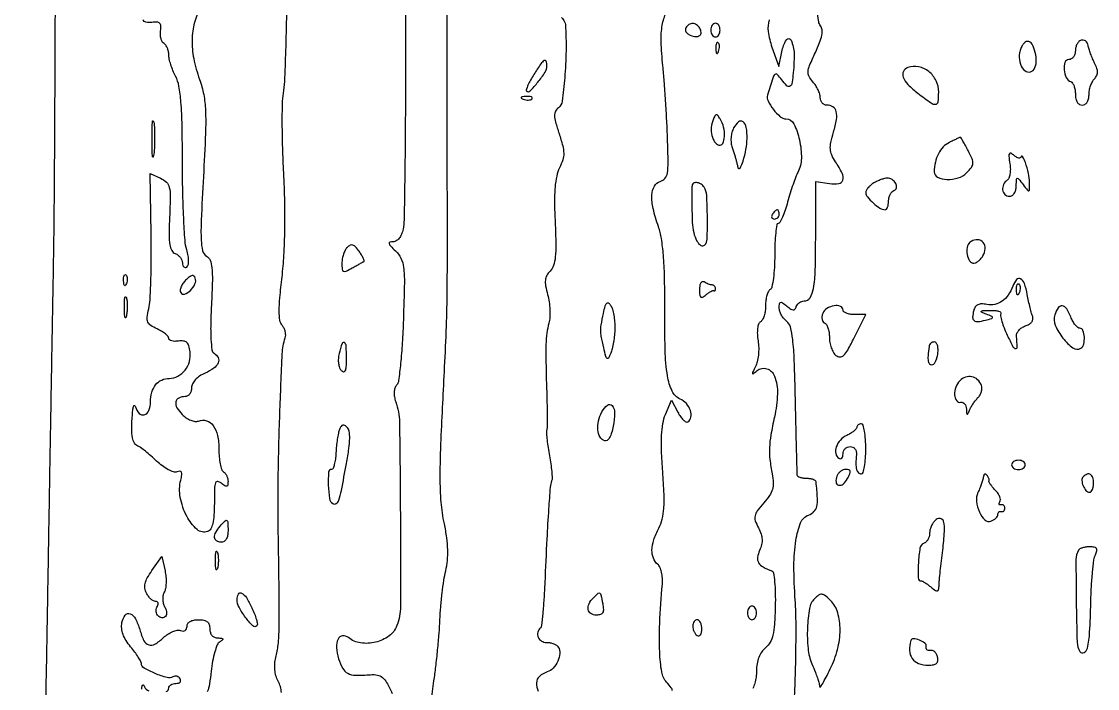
# Model space of a CAD drawing. Extents: x 0 to 5034, y 0 to 2560.
# Drawn here: x 4597.7 to 4833.9, y 1487.9 to 1634.4 of the extents above; entities that cross this region are included whole.
import ezdxf

# ---------------------------------------------------------------- set-up
doc = ezdxf.new("R2010")
doc.units = 0

msp = doc.modelspace()

# ---------------------------------------------------------------- linework, layer by layer
for points in [[(4605.074246, 1650.185329, -0.000308), (4604.971162, 1621.918107, -0.000947), (4604.80483, 1594.907046, -0.00266), (4604.552007, 1576, 0.000231), (4604.351553, 1565.003869, 0.000096), (4604.089997, 1550.121875, 0.000095), (4603.815612, 1534.164555, 0.000122), (4603.569805, 1519.5, -0.000281), (4603.313196, 1504.476953, -0.000192), (4603.005499, 1487.409375, -0.000194), (4602.696185, 1470.956661, -0.000392), (4602.437425, 1458, 0.001107), (4601.995296, 1434.153122, 0.00411), (4601.873466, 1419.122054, 0.004948), (4601.974815, 1408.998392, 0.041408), (4602.443563, 1404.449144, -0.045449), (4602.618189, 1402.608917, -0.010601), (4602.56409, 1399.504533, -0.010847), (4602.347679, 1395.921019, -0.010448), (4601.974265, 1392.305115, 0.019756), (4601.523306, 1386.967908, 0.002626), (4601.075884, 1375.656444, 0.003038), (4600.697175, 1362.233449, 0.002547), (4600.454564, 1347.99342, -0.001979)], [(4687.690897, 1484.815607, -0.022015), (4688.194141, 1489.549563, 0.007956), (4688.616573, 1492.682667, 0.004955), (4689.01685, 1496.367684, 0.004971), (4689.339501, 1500.010307, 0.00898), (4689.520432, 1503, -0.010517), (4689.698325, 1505.79684, -0.008198), (4690.005272, 1508.827091, -0.008302), (4690.384572, 1511.641789, -0.019898), (4690.782924, 1513.709247, 0.033335), (4691.161048, 1516.001416, 0.031405), (4691.241745, 1518.36999, 0.027605), (4691.020939, 1520.994647, 0.016652), (4690.485107, 1524.071368, -0.031135), (4689.800129, 1528.812678, -0.020812), (4689.582933, 1534.293341, -0.010778), (4689.777583, 1542.552237, -0.001772), (4690.554263, 1558.5, 0.004426), (4690.942589, 1567.451271, 0.006487), (4691.112282, 1575.331547, 0.002446), (4691.156021, 1587.267431, 0.000153), (4691.101948, 1622.5, -0.001529), (4691.124629, 1641.147817, -0.002291)], [(4681.960628, 1639.010389, 0.001866), (4681.935309, 1625.5, -0.0016), (4681.917568, 1612.272101, -0.002371), (4681.809944, 1600.679688, -0.001049), (4681.650373, 1590.785121, -0.047332), (4681.419795, 1588.75, -0.047745), (4681.075102, 1587.646766, -0.068554), (4680.553639, 1586.767167, -0.084538), (4679.917295, 1586.197589, -0.141283), (4679.231983, 1586, 0.070685), (4678.530465, 1585.900328, 0.408717), (4678.36429, 1585.605003, 0.128553), (4678.666512, 1585.076144, 0.011475), (4679.772071, 1583.997722, -0.092462), (4680.969051, 1582.377816, -0.084861), (4681.547556, 1580.385932, -0.033274), (4681.705259, 1577.019809, -0.003258), (4681.491963, 1568.887936, -0.007172), (4681.250994, 1563.773893, -0.010327), (4680.879501, 1559.258114, -0.006431), (4680.444265, 1555.509771, -0.142009), (4680.009835, 1554.511851, 0.09491), (4679.631469, 1553.824933, 0.065116), (4679.468093, 1552.947875, 0.056964), (4679.528246, 1551.941274, 0.043214), (4679.812641, 1550.871637, -0.083197), (4680.632564, 1546.371737, -0.002236), (4680.829382, 1526.183803, -0.002093), (4680.851507, 1505.895877, -0.0903), (4680.072193, 1501.689882, -0.14425), (4678.348595, 1499.421866, -0.098685), (4675.399747, 1498.041899, -0.097303), (4672.109116, 1497.887235, -0.135506), (4669.426206, 1499.073781, 0.201006), (4668.140104, 1499.456232, 0.263948), (4667.164613, 1498.754198, 0.126234), (4666.825412, 1496.88721, 0.056652), (4667.286368, 1494.418587, 0.050174), (4668.178037, 1492.298049, 0.15306), (4669.287589, 1491.224893, 0.114215), (4671.022482, 1490.804896, 0.022103), (4674.269106, 1490.915729, -0.063976), (4675.817437, 1490.839093, -0.135074), (4676.893778, 1490.324782, -0.089554), (4677.823044, 1489.170657, -0.018308), (4678.997144, 1486.816529, -0.027193)], [(4637.082637, 1637.647129, 0.061565), (4635.641764, 1634.129638, 0.061393), (4635.098881, 1630.363811, 0.055209), (4635.470005, 1626.240488, 0.036431), (4636.754033, 1621.652766, -0.039499), (4637.659689, 1618.338853, -0.037151), (4638.05702, 1614.854738, -0.020098), (4638.052461, 1609.836071, -0.003416), (4637.594052, 1600.279791, 0.002528), (4637.119349, 1590.738179, 0.02079), (4637.105947, 1586.387298, 0.047503), (4637.4285, 1583.984236, 0.211112), (4638.264473, 1582.871869, -0.172942), (4639.061253, 1581.959912, -0.06892), (4639.458318, 1580.323024, -0.032146), (4639.559965, 1577.507331, -0.005365), (4639.349342, 1572.097791, 0.00757), (4639.199391, 1567.753968, 0.018559), (4639.256108, 1564.5584, 0.018243), (4639.466513, 1562.261359, 0.226087), (4639.928921, 1561.54393, -0.144352), (4640.817478, 1560.552031, -0.217931), (4640.834165, 1559.410947, -0.134955), (4639.871565, 1558.227422, -0.050786), (4638, 1557.160294, 0.042461), (4636.768449, 1556.484949, 0.059573), (4635.814655, 1555.672623, 0.070911), (4635.206775, 1554.793062, 0.116309), (4635, 1553.916182, -0.073581), (4634.891663, 1553.183996, -0.087973), (4634.576711, 1552.562879, -0.100584), (4634.108533, 1552.147662, -0.132015), (4633.559017, 1552, 0.114228), (4632.174505, 1551.679519, 0.244786), (4631.541484, 1550.821676, 0.174496), (4631.786979, 1549.54462, 0.062573), (4632.940844, 1548.059156, 0.047808), (4633.831608, 1547.324194, 0.053203), (4634.815609, 1546.801859, 0.060031), (4635.751017, 1546.551234, 0.127757), (4636.490054, 1546.634557, -0.168283), (4638.264625, 1546.693079, -0.161708), (4639.729763, 1545.644636, -0.106628), (4640.68849, 1543.477957, -0.051078), (4641, 1540.436572, 0.021517), (4641.073144, 1538.737664, 0.02846), (4641.29375, 1537.205057, 0.028441), (4641.611371, 1535.995189, 0.177743), (4642, 1535.5, -0.094312), (4642.382983, 1535.149148, -0.052865), (4642.70625, 1534.604257, -0.050147), (4642.92582, 1533.962414, -0.057414), (4643, 1533.318538, -0.038313), (4642.940583, 1532.544265, -0.31163), (4642.709207, 1532.299537, -0.208472), (4642.30901, 1532.381414, -0.019968), (4641.5, 1533, 0.139314), (4640.737782, 1533.336625, 0.359908), (4640.26128, 1533.043223, 0.075699), (4640.041427, 1531.812866, 0.006429), (4640, 1528.59106, -0.014384), (4639.922891, 1525.911311, -0.043831), (4639.659794, 1524.111345, -0.070877), (4639.206633, 1522.957612, -0.173872), (4638.525699, 1522.371488, -0.282887), (4636.198989, 1522.806814, -0.088735), (4633.93799, 1525.735407, -0.074116), (4632.516282, 1529.852578, -0.108026), (4632.633663, 1533.676534, 0.022992), (4632.864738, 1534.816883, 0.148396), (4632.783309, 1535.391841, 0.298986), (4632.440991, 1535.603801, 0.085146), (4631.796946, 1535.475575, -0.17193), (4631.046427, 1535.45615, -0.042786), (4629.897797, 1535.942019, -0.038712), (4628.60119, 1536.760495, -0.030576), (4627.333585, 1537.831643, 0.009858), (4626.093074, 1538.971208, 0.01175), (4624.877845, 1539.994355, 0.01058), (4623.819887, 1540.807228, 0.071733), (4623.239488, 1541.117372, -0.175087), (4622.472309, 1541.755985, -0.088079), (4622.029464, 1542.953399, -0.048438), (4621.870271, 1544.896876, -0.012957), (4621.997519, 1548, -0.014073), (4622.116568, 1549.248855, -0.063405), (4622.297462, 1549.957813, -0.475724), (4622.495356, 1550.020387, -0.185423), (4622.689326, 1549.75, 0.125322), (4623.482837, 1548.314438, 0.288534), (4624.62805, 1548.016291, 0.223368), (4625.640351, 1548.953017, 0.096456), (4626, 1550.8, -0.065651), (4626.282284, 1552.940607, -0.102561), (4627.115608, 1554.594874, -0.117985), (4628.436753, 1555.630564, -0.107912), (4630.128571, 1556, 0.12554), (4631.995566, 1556.476273, 0.102761), (4633.570033, 1557.814185, 0.097869), (4634.536149, 1559.7326, 0.102303), (4634.678855, 1561.843163, 0.038596), (4634.395, 1563.15219, 0.133592), (4633.941207, 1563.881984, 0.160933), (4633.236067, 1564.205165, 0.06375), (4632.15712, 1564.187142, -0.03933), (4631.330816, 1564.133015, -0.063473), (4630.633654, 1564.231249, -0.089944), (4630.163965, 1564.455918, -0.240805), (4630, 1564.776627, 0.186682), (4629.836097, 1565.200317, 0.038586), (4629.243151, 1565.75875, 0.035674), (4628.409998, 1566.337319, 0.027041), (4627.423492, 1566.852905, -0.038797), (4626.030829, 1567.622937, -0.150123), (4625.409601, 1568.375424, -0.129801), (4625.269818, 1569.412645, -0.026075), (4625.599602, 1571.26342, 0.043474), (4625.881181, 1573.238921, 0.005819), (4626.06228, 1577.442947, 0.006691), (4626.152436, 1582.442808, 0.005582), (4626.117811, 1587.755123), (4625.883404, 1601.010247), (4628.191702, 1599.961395, -0.086978), (4629.468781, 1599.087676, -0.143128), (4630.106272, 1597.955822, -0.061688), (4630.31204, 1596.01073, -0.006568), (4630.170959, 1591.455217, 0.007931), (4630.059249, 1587.49945, 0.041566), (4630.212915, 1585.330039, 0.087575), (4630.642076, 1584.070965, 0.177113), (4631.420959, 1583.391957, -0.0735), (4632.02461, 1583.051804, -0.064199), (4632.536157, 1582.537482, -0.066866), (4632.882229, 1581.934369, -0.097156), (4633, 1581.333994, 0.065684), (4633.067824, 1580.819929, 0.138105), (4633.272109, 1580.476672, 0.191239), (4633.574682, 1580.355268, 0.140217), (4633.926327, 1580.454468, 0.19665), (4634.250684, 1580.900382, 0.060206), (4634.352654, 1581.74416, 0.045471), (4634.24893, 1582.882359, 0.02439), (4633.926327, 1584.256883, -0.052335), (4633.562477, 1586.318063, -0.005428), (4633.270299, 1591.239948, -0.0067), (4633.063931, 1597.127644, -0.005313), (4632.993839, 1603.493398, 0.004336), (4632.920922, 1611.544097, 0.015399), (4632.670592, 1616.698831, 0.02311), (4632.230348, 1620.187383, 0.077399), (4631.493839, 1622.364307, -0.022882), (4630.922006, 1623.594975, -0.020233), (4630.438815, 1624.92381, -0.020723), (4630.101661, 1626.157113, -0.056413), (4630, 1627.05529, 0.051882), (4629.922303, 1627.802058, 0.048351), (4629.692194, 1628.535614, 0.051811), (4629.353723, 1629.149151, 0.102751), (4628.95215, 1629.529573, -0.131885), (4628.571928, 1629.933672, -0.058014), (4628.299599, 1630.62186, -0.051751), (4628.16589, 1631.463773, -0.047794), (4628.20215, 1632.33859, 0.044528), (4628.254559, 1633.430878, 0.195328), (4627.992472, 1634.007129, 0.186187), (4627.392648, 1634.253681, 0.040019), (4626.25, 1634.187142, -0.084113), (4624.990125, 1634.224532, -0.246945), (4624.337057, 1634.754484, -0.093645)], [(4767.286282, 1484.600688, 0.005702), (4767.546673, 1490.877083, 0.005055), (4767.677125, 1497.414906, 0.00508), (4767.675244, 1503.303381, 0.015456), (4767.509684, 1507.301118, -0.017169), (4767.224657, 1514.804932, -0.039675), (4767.65084, 1520.425903, -0.055537), (4768.696706, 1524.26543, -0.21068), (4770.426771, 1525.972158, 0.103024), (4771.621522, 1526.735673, 0.144314), (4772.236414, 1527.834486, 0.071414), (4772.385382, 1529.670842, 0.011565), (4772.081242, 1533.25, 0.219168), (4771.908852, 1533.53797, 0.063583), (4771.436365, 1533.779687, 0.05101), (4770.77177, 1533.945106, 0.035519), (4770, 1534, -0.035589), (4769.230641, 1534.054831, -0.052256), (4768.573568, 1534.220313, -0.066384), (4768.113113, 1534.462203, -0.226604), (4767.952571, 1534.75, -0.009633), (4767.927165, 1535.328474, -0.000076), (4767.813716, 1539.963458, -0.000278), (4767.687377, 1545.279091, -0.000179), (4767.546477, 1551.444749, 0.003438), (4767.294933, 1560.007962, 0.019348), (4766.952308, 1564.571754, 0.034587), (4766.449346, 1567.29291, 0.17359), (4765.593907, 1568.554992, -0.062858), (4764.984009, 1569.131108, -0.047479), (4764.46821, 1569.895768, -0.0484), (4764.116867, 1570.722556, -0.076424), (4764, 1571.482687, -0.028365), (4764.053727, 1572.428996, -0.316776), (4764.291167, 1572.695934, -0.217835), (4764.707321, 1572.612138, -0.015604), (4765.662621, 1571.872445, 0.024158), (4766.525095, 1571.227915, 0.134492), (4767.067364, 1571.044543, 0.241964), (4767.451776, 1571.214414, 0.089044), (4767.745955, 1571.75, -0.086221), (4768.004898, 1572.227758, -0.069238), (4768.4278, 1572.632812, -0.069379), (4768.944251, 1572.906328, -0.08735), (4769.476345, 1573, 0.261789), (4770.763283, 1573.72339, 0.094416), (4771.526023, 1575.759978, 0.036892), (4771.910171, 1579.735806, 0.005643), (4772, 1587.695287), (4772, 1599.226999), (4775, 1598.786692, 0.070214), (4777.052469, 1598.775343, 0.298576), (4777.934581, 1599.541198, 0.184557), (4777.800001, 1601.041183, 0.031398), (4776.355292, 1603.580508, -0.041368), (4775.543632, 1605.075643, -0.086419), (4775.226901, 1606.35741, -0.070143), (4775.331006, 1607.837641, -0.020209), (4775.901596, 1610.065894, 0.027626), (4776.571213, 1612.852115, 0.105883), (4776.517363, 1614.625267, 0.197369), (4775.791145, 1615.619056, 0.138372), (4774.440983, 1616, -0.115231), (4773.891325, 1616.12838, -0.100424), (4773.423289, 1616.490932, -0.093455), (4773.109161, 1617.033046, -0.084904), (4773, 1617.671259, 0.074585), (4772.884662, 1618.440161, 0.035159), (4772.52252, 1619.379195, 0.033851), (4771.996646, 1620.328126, 0.040483), (4771.374538, 1621.138634, -0.061393), (4770.543236, 1622.320648, -0.144849), (4770.328508, 1623.365954, -0.078703), (4770.670249, 1624.749386, -0.010037), (4771.922082, 1627.557624, 0.016642), (4772.864878, 1629.750008, 0.04473), (4773.339198, 1631.378364, 0.06784), (4773.409679, 1632.58031, 0.155184), (4773.072658, 1633.412452, -0.136904), (4772.663905, 1634.326274, -0.010266), (4772.313216, 1637.051936, -0.013591)], [(4654.727622, 1487.024169, 0.04935), (4654.486346, 1488.309375, 0.051847), (4654, 1489.5, -0.052991), (4653.523696, 1490.673685, -0.04593), (4653.275517, 1491.979372, -0.04485), (4653.266808, 1493.340281, -0.045144), (4653.501189, 1494.677855, 0.042432), (4654.007428, 1497.477638, 0.018633), (4654.221511, 1501.242246, 0.008044), (4654.243373, 1507.566712, 0.000894), (4654.035245, 1522, -0.007648), (4654.02401, 1534.324201, -0.005332), (4654.372314, 1548.226592, -0.00265), (4654.913687, 1561.419146, -0.070353), (4655.567143, 1564.876748, 0.088614), (4655.662362, 1565.504669, 0.053483), (4655.56217, 1566.252785, 0.051419), (4655.29554, 1567.000003, 0.061886), (4654.893915, 1567.627824, -0.137986), (4654.396655, 1568.74588, -0.035347), (4654.24972, 1570.73927, -0.02366), (4654.3816, 1573.707768, -0.006924), (4654.862963, 1578.251076, 0.015989), (4655.280822, 1583.018253, 0.009784), (4655.483372, 1588.659827, 0.009158), (4655.471108, 1594.807289, 0.00842), (4655.236301, 1601.125124, -0.005875), (4655.003827, 1606.625719, -0.006731), (4654.914248, 1611.886112, -0.006127), (4654.952985, 1616.344543, -0.037831), (4655.173904, 1618.625124, 0.032369), (4655.448015, 1621.165689, 0.002539), (4655.704592, 1627.97113, 0.003449), (4655.913603, 1636.099843, 0.002632)], [(4716.237975, 1635.289592, -0.024907), (4716.879298, 1634.330409, -0.120887), (4717.070637, 1633.709531, -0.018237), (4717.197395, 1627.913228, -0.01744), (4716.906338, 1622.035649, -0.011376), (4716.351255, 1616.872932, -0.1994), (4715.526131, 1615.443429, 0.112657), (4714.888453, 1614.675138, 0.124219), (4714.676725, 1613.733735, 0.062058), (4714.89073, 1612.31682, 0.011045), (4715.67393, 1609.74813, -0.015072), (4716.460405, 1607.092217, -0.060887), (4716.689284, 1605.421271, -0.080335), (4716.478532, 1603.986255, -0.039168), (4715.782463, 1602.265757, 0.063903), (4715.143348, 1600.430497, 0.031507), (4714.787072, 1597.981801, 0.023048), (4714.671532, 1594.719458, 0.009272), (4714.80193, 1590.259624, -0.007055), (4714.963502, 1585.462118, -0.030577), (4714.845152, 1582.617333, -0.05406), (4714.451846, 1580.77862, -0.117196), (4713.698619, 1579.555761, 0.070284), (4712.982104, 1578.603506, 0.100434), (4712.665961, 1577.59765, 0.07192), (4712.716612, 1576.308329, 0.021639), (4713.157791, 1574.390698, -0.031904), (4713.4874, 1572.810306, -0.024657), (4713.650005, 1571.057877, -0.025218), (4713.638059, 1569.40042, -0.05324), (4713.428386, 1568.133505, 0.036301), (4712.991673, 1565.954768, 0.024332), (4712.797146, 1563.420169, 0.012372), (4712.7848, 1559.564358, 0.00196), (4712.977436, 1552, -0.003704), (4713.033752, 1549.437423, -0.004979), (4713.044448, 1547.115625, -0.003475), (4713.020542, 1545.172146, -0.052028), (4712.937305, 1544.5, 0.076386), (4712.890674, 1543.876908, 0.008755), (4713.02496, 1542.471875, 0.010399), (4713.25014, 1540.796327, 0.008299), (4713.560317, 1539, -0.011142), (4713.859988, 1537.203681, -0.014016), (4714.053514, 1535.528125, -0.012158), (4714.141303, 1534.128605, -0.099534), (4714.039805, 1533.5, 0.069504), (4713.726148, 1532.095462, 0.003412), (4713.373258, 1527.34194, 0.004316), (4712.98619, 1520.749398, 0.001459), (4712.533437, 1511.143232, -0.005328), (4712.334383, 1507.51686, -0.008092), (4712.076834, 1504.370544, -0.003754), (4711.796175, 1501.716775, -0.169733), (4711.559899, 1501.226565, 0.139505), (4711.001966, 1500.224832, 0.160198), (4711.096475, 1499.138016, 0.158134), (4711.820319, 1498.30956, 0.135576), (4712.940983, 1498, -0.047279), (4713.729704, 1497.925253, -0.046495), (4714.494974, 1497.703621, -0.050409), (4715.127263, 1497.37801, -0.110683), (4715.505531, 1496.991051, -0.158893), (4715.843159, 1495.601898, -0.086718), (4715.405228, 1493.884899, -0.08347), (4714.383716, 1492.356895, -0.127591), (4713.041229, 1491.513085, 0.109201), (4711.365764, 1490.542912, 0.19443), (4710.691066, 1489.125677, 0.140552), (4711.104577, 1487.268005, 0.050344)], [(4740.540372, 1487.370034, 0.16303), (4740.309991, 1488.020266, 0.017842), (4739.275228, 1489.250272, -0.144849), (4738.204714, 1491.481287, -0.029101), (4737.753356, 1495.912787, -0.022931), (4737.769228, 1502.17015, -0.008986), (4738.341796, 1510.785438, 0.03855), (4738.351531, 1512.1242, 0.040522), (4738.153755, 1513.425856, 0.044036), (4737.794402, 1514.510949, 0.118108), (4737.309763, 1515.157883, -0.131522), (4736.361601, 1516.495803, -0.096789), (4736.067182, 1518.297152, -0.072908), (4736.464417, 1520.524041, -0.038811), (4737.556028, 1523.108347, 0.058378), (4738.301763, 1525.085808, 0.043635), (4738.6658, 1527.388612, 0.027981), (4738.708962, 1530.55654, 0.007737), (4738.421382, 1535.526515, -0.008911), (4738.166899, 1540.111048, -0.02155), (4738.185428, 1543.503838, -0.029099), (4738.462316, 1546.088112, -0.057007), (4739.03115, 1548.075202), (4740.331592, 1551.214748), (4741.713279, 1548.577703, 0.032356), (4742.305374, 1547.606127, 0.05154), (4742.942734, 1546.872048, 0.068853), (4743.528459, 1546.458011, 0.263724), (4743.958417, 1546.4743, 0.21927), (4744.617163, 1547.467769, 0.121807), (4744.485934, 1548.94476, 0.098545), (4743.611323, 1550.446103, 0.10536), (4742.246344, 1551.455836, -0.179422), (4740.496859, 1553.193559, -0.068443), (4739.475644, 1556.529924, -0.034513), (4738.957581, 1562.184724, -0.00689), (4738.870543, 1572.326811, 0.007164), (4738.815732, 1578.331212, 0.014495), (4738.567926, 1583.052148, 0.018124), (4738.134756, 1586.716223, 0.04537), (4737.483168, 1589.326811, -0.026534), (4736.331899, 1593.297274, -0.067821), (4736.052195, 1596.272718, -0.114741), (4736.59891, 1598.246696, -0.206968), (4737.897805, 1599.263025, 0.161356), (4738.905052, 1599.916815, 0.127524), (4739.4395, 1601.109011, 0.045669), (4739.614654, 1603.394871, 0.00508), (4739.48397, 1608.629656, 0.004358), (4739.312166, 1612.546623, 0.002981), (4739.051778, 1616.991888, 0.003004), (4738.74953, 1621.273282, 0.006072), (4738.450299, 1624.640601, -0.016297), (4738.084321, 1629.999828, -0.050969), (4738.323233, 1633.600376, -0.072031), (4739.20842, 1636.345592, -0.064769)], [(4761.824015, 1634.743686, 0.117776), (4761.57704, 1632.167994, 0.048882), (4762.401699, 1628.747268), (4763.87669, 1624.5), (4764.563345, 1627.75, -0.082068), (4765.569778, 1630.329612, -0.60235), (4766.586667, 1630.279491, -0.10763), (4767.253729, 1627.335501, -0.028622), (4767.017374, 1622.5, -0.023558), (4766.736405, 1620.680067, -0.257911), (4766.273611, 1620.136276, -0.303509), (4765.631773, 1620.285526, -0.029634), (4764.561088, 1621.573001, 0.035222), (4763.564367, 1622.74468, 0.426639), (4763.033112, 1622.738825, 0.112676), (4762.565738, 1621.939045, 0.003404), (4761.428767, 1618.232582, 0.1914), (4761.543356, 1616.92471, 0.047928), (4762.706022, 1615.075982, 0.048048), (4764.207056, 1613.475046, 0.180415), (4765.472241, 1612.992198, -0.283744), (4767.203335, 1611.905574, -0.060101), (4768.435566, 1608.391286, -0.057256), (4768.85734, 1604.302697, -0.121027), (4768.066305, 1601.236431, 0.032908), (4767.624295, 1600.266422, 0.008062), (4767.029526, 1598.614764, 0.008223), (4766.408335, 1596.695875, 0.008126), (4765.84799, 1594.75, -0.014368), (4765.299091, 1592.929634, -0.022185), (4764.711107, 1591.395313, -0.018133), (4764.149496, 1590.22247, -0.2789), (4763.781685, 1590, 0.368484), (4763.47129, 1589.735309, 0.011617), (4763.22962, 1587.961086, 0.01747), (4763.056258, 1585.720228, 0.010569), (4763, 1583.059017, -0.013438), (4762.927313, 1580.354892, -0.019448), (4762.70625, 1577.9754, -0.015512), (4762.393547, 1576.068638, -0.208873), (4762, 1575.5, 0.144823), (4761.614552, 1575.068924, 0.04093), (4761.29375, 1574.216936, 0.037579), (4761.073638, 1573.14853, 0.032024), (4761, 1572, -0.035456), (4760.918102, 1570.846517, -0.039994), (4760.673875, 1569.763055, -0.043849), (4760.317032, 1568.893194, -0.135899), (4759.889788, 1568.431885, 0.168977), (4759.475375, 1567.921956, 0.054991), (4759.243496, 1566.965167, 0.044447), (4759.194193, 1565.703571, 0.027782), (4759.349732, 1564.232281, -0.035371), (4759.48534, 1562.732307, -0.029401), (4759.422328, 1561.131263, -0.030393), (4759.187655, 1559.66676, -0.067552), (4758.796224, 1558.609413, 0.004666), (4758.156668, 1557.381311, 0.205357), (4758.138016, 1557.097852, 0.508253), (4758.304814, 1557.047902, 0.009955), (4759.119819, 1557.692798, -0.256679), (4761.288201, 1558.10263, -0.227858), (4762.962009, 1556.49968, -0.098891), (4763.5986, 1552.599926, -0.046174), (4762.944236, 1547.5, 0.011592), (4762.158267, 1543.556093, 0.033313), (4761.860535, 1540.782227, 0.0381), (4761.952883, 1538.206579, 0.019365), (4762.4399, 1535, -0.035368), (4762.670984, 1533.063142, -0.082995), (4762.500573, 1531.620396, -0.079413), (4761.863518, 1530.273067, -0.030351), (4760.586305, 1528.630289, 0.019476), (4759.173671, 1526.892623, 0.108499), (4758.678554, 1525.805847, 0.136596), (4758.743002, 1524.736133, 0.037753), (4759.416035, 1523.175491, -0.036832), (4760.007806, 1521.810196, -0.070032), (4760.23997, 1520.638003, -0.074345), (4760.133651, 1519.494682, -0.04663), (4759.692105, 1518.223589, 0.072882), (4759.243194, 1516.674249, 0.170865), (4759.48173, 1515.509173, 0.134815), (4760.463324, 1514.571775, 0.03911), (4762.395556, 1513.717737, -0.27945), (4762.743938, 1513.293732, -0.012148), (4762.980545, 1511.306555, -0.017647), (4763.126631, 1508.830156, -0.011333), (4763.129419, 1505.951481, -0.010096), (4762.963102, 1501.983279, -0.04232), (4762.614406, 1499.622918, -0.07205), (4761.994259, 1498.047951, -0.088983), (4760.983863, 1496.839707, 0.069185), (4760.145702, 1495.914005, 0.055892), (4759.518766, 1494.727185, 0.051452), (4759.130409, 1493.332136, 0.042199), (4759, 1491.789707, -0.032934), (4758.908426, 1490.400943, -0.032573), (4758.635268, 1489.030995, -0.034374), (4758.236162, 1487.868298, -0.096806)], [(4629.388103, 1487.212489, 0.342837), (4630, 1488, -0.153634), (4630.120018, 1488.381379, -0.097988), (4630.457961, 1488.70625, -0.080552), (4630.962904, 1488.925455, -0.062283), (4631.559017, 1489, 0.067432), (4632.109731, 1489.074611, 0.140899), (4632.475564, 1489.298542, 0.190788), (4632.602176, 1489.63036, 0.136093), (4632.489919, 1490.016312, 0.092788), (4632.177523, 1490.359392, 0.096255), (4631.765991, 1490.560834, 0.09927), (4631.319716, 1490.590062, 0.105661), (4630.90752, 1490.442844, -0.210965), (4629.611426, 1490.263179, -0.030071), (4627.018532, 1491.175171, -0.028787), (4624.568491, 1492.376536, -0.27067), (4624, 1493.349755, 0.128036), (4623.873047, 1493.837396, 0.015813), (4623.30233, 1494.787347, 0.017843), (4622.534448, 1495.889996, 0.013881), (4621.624952, 1497.033873, -0.035145), (4620.607107, 1498.432089, -0.05422), (4619.956468, 1499.776782, -0.062158), (4619.667372, 1501.080849, -0.07084), (4619.727972, 1502.357311, -0.107985), (4620.426358, 1503.990808, -0.347353), (4621.486962, 1504.299247, -0.180406), (4622.677131, 1503.206844, -0.04802), (4623.636886, 1500.770504, 0.041564), (4624.542831, 1498.380915, 0.205369), (4625.60091, 1497.45247, 0.221543), (4626.945181, 1497.615808, 0.048305), (4628.846971, 1499.072058, -0.04181), (4629.817402, 1499.835301, -0.046895), (4630.866036, 1500.393501, -0.052569), (4631.836312, 1500.683466, -0.138823), (4632.551722, 1500.618526, 0.082676), (4633.133946, 1500.499636, 0.150844), (4633.598067, 1500.624582, 0.15904), (4633.895114, 1500.982336, 0.09466), (4634, 1501.531385, -0.146568), (4634.179988, 1502.132203, -0.114884), (4634.675571, 1502.603138, -0.085573), (4635.468192, 1502.901851, -0.047454), (4636.5, 1503, -0.044917), (4637.682766, 1502.893532, -0.124434), (4638.4375, 1502.55, -0.149477), (4638.857434, 1501.935258, -0.07578), (4639, 1501, 0.072179), (4639.119977, 1500.173224, 0.107116), (4639.470664, 1499.533783, 0.116288), (4640.029481, 1499.131278, 0.096277), (4640.75, 1498.984687, -0.017342), (4641.592532, 1498.948073, -0.257572), (4641.830637, 1498.791291, -0.361485), (4641.780806, 1498.556836, -0.02561), (4641.193879, 1498.140985, 0.15675), (4640.651996, 1497.490562, 0.024861), (4640.100665, 1495.901378, 0.025506), (4639.624637, 1493.897438, 0.019847), (4639.306428, 1491.680061, -0.014917), (4638.932405, 1488.877542, -0.052693), (4638.452471, 1487.128423, -0.08951)], [(4624.078947, 1487.703923, -0.021898), (4624.137704, 1488.372058, -0.173426), (4624.277468, 1488.643871, -0.452929), (4624.455305, 1488.62636, -0.059706), (4624.662281, 1488.25, 0.222278), (4625.594539, 1487.381818, 0.066492)]]:
    msp.add_lwpolyline(points, format="xyb")
for points in [[(4743.495635, 1632.992937, 0.153283), (4743.385628, 1632.560991, 0.123144), (4743.527978, 1632.100609, 0.097937), (4743.911954, 1631.680239, 0.067341), (4744.479746, 1631.369399, 0.067736), (4745.724488, 1631.076451, 0.188422), (4746.573555, 1631.317483, 0.261672), (4746.863615, 1631.985128, 0.113371), (4746.541119, 1632.933469, 0.098738), (4745.843686, 1633.681493, 0.152164), (4745.01095, 1633.958873, 0.155876), (4744.182705, 1633.71195, 0.104938)], [(4749, 1632.5, 0.064853), (4749.074694, 1631.926543, 0.082425), (4749.29375, 1631.440625, 0.098894), (4749.618646, 1631.115568, 0.148195), (4750, 1631, 0.148195), (4750.381354, 1631.115568, 0.098894), (4750.70625, 1631.440625, 0.082425), (4750.925306, 1631.926543, 0.064853), (4751, 1632.5, 0.064853), (4750.925306, 1633.073457, 0.082425), (4750.70625, 1633.559375, 0.098894), (4750.381354, 1633.884432, 0.148195), (4750, 1634, 0.148195), (4749.618646, 1633.884432, 0.098894), (4749.29375, 1633.559375, 0.082425), (4749.074694, 1633.073457, 0.064853)], [(4750.078947, 1628.416667, 0.018894), (4750.137993, 1627.670344, 0.168741), (4750.279315, 1627.37858, 0.470617), (4750.461564, 1627.395823, 0.054073), (4750.683114, 1627.8125, 0.051402), (4750.839148, 1628.359369, 0.05415), (4750.876576, 1628.916927, 0.060344), (4750.797407, 1629.402231, 0.126455), (4750.604167, 1629.729167, 0.296942), (4750.385309, 1629.77538, 0.208169), (4750.200665, 1629.592839, 0.077125), (4750.089945, 1629.112848, 0.028489)], [(4816.756463, 1627.50635, 0.103824), (4816.792626, 1625.500017, 0.123898), (4817.649573, 1623.819119, 0.217926), (4818.852145, 1623.276817, 0.258467), (4819.925186, 1623.878948, 0.131882), (4820.403967, 1625.47566, 0.064547), (4820.190629, 1627.605302, 0.069695), (4819.49269, 1629.415892, 0.272378), (4818.5, 1630, 0.170608), (4817.980023, 1629.817256, 0.071293), (4817.465262, 1629.26749, 0.059036), (4817.03248, 1628.460482, 0.046391)], [(4830.25, 1630.263206, 0.119997), (4829.77184, 1629.956665, 0.068205), (4829.367188, 1629.396588, 0.061832), (4829.093183, 1628.681577, 0.060686), (4829, 1627.916667, -0.073647), (4828.891538, 1627.184298, -0.088011), (4828.576241, 1626.563021, -0.10059), (4828.107544, 1626.147698, -0.131904), (4827.557418, 1626, 0.321385), (4826.718557, 1625.398698, 0.104453), (4826.527226, 1623.795888, 0.087692), (4826.999543, 1622.050499, 0.20527), (4827.990092, 1621.169969, -0.169218), (4828.377978, 1620.870782, -0.056802), (4828.70334, 1620.222324, -0.048817), (4828.925561, 1619.366345, -0.039132), (4829, 1618.416667, 0.05029), (4829.100568, 1617.419318, 0.088859), (4829.405172, 1616.652778, 0.116447), (4829.886066, 1616.173752, 0.138781), (4830.5, 1616, 0.136361), (4831.104698, 1616.168039, 0.113178), (4831.586957, 1616.633333, 0.089503), (4831.896542, 1617.366858, 0.055266), (4832, 1618.3, -0.044859), (4832.086947, 1619.267175, -0.036908), (4832.346564, 1620.270939, -0.03832), (4832.727255, 1621.162686, -0.076477), (4833.179794, 1621.779794, 0.079997), (4833.676518, 1622.467191, 0.113268), (4833.855674, 1623.197657, 0.086989), (4833.715518, 1624.07394, 0.032283), (4833.231342, 1625.229794, -0.014852), (4832.777253, 1626.215937, -0.011913), (4832.345939, 1627.30211, -0.01209), (4831.995177, 1628.326175, -0.029793), (4831.801548, 1629.096539, 0.081047), (4831.591863, 1629.673808, 0.10435), (4831.221392, 1630.09782, 0.118178), (4830.74974, 1630.302521, 0.127037)], [(4710.155275, 1622.77626, 0.014802), (4709.404607, 1621.509176, 0.02303), (4708.841975, 1620.371247, 0.019275), (4708.47637, 1619.441312, 0.287944), (4708.55073, 1619.115936, 0.418158), (4709.310647, 1619.121046, 0.023768), (4711.028704, 1621.062518, 0.027693), (4712.58947, 1623.241709, 0.142491), (4713, 1624.65301, 0.080117), (4712.837802, 1625.658771, 0.493643), (4712.414365, 1625.805663, 0.097618), (4711.653941, 1625.056701, 0.008483)], [(4792.25, 1624.269359, 0.19129), (4791.262226, 1623.414073, 0.215196), (4791.193309, 1622.167321, 0.103824), (4792.258411, 1620.525964, 0.034182), (4794.433278, 1618.618689, 0.008011), (4797.322744, 1616.487138, 0.170675), (4798.329714, 1616.19598, 0.365172), (4798.876835, 1616.71275, 0.028424), (4799, 1618.877555, 0.112934), (4798.429321, 1621.371936, 0.112209), (4796.830108, 1623.376814, 0.118219), (4794.596234, 1624.424808, 0.135554)], [(4707.8125, 1617.316886, 0.051402), (4708.359369, 1617.160852, 0.05415), (4708.916927, 1617.123424, 0.060344), (4709.402231, 1617.202593, 0.126455), (4709.729167, 1617.395833, 0.296942), (4709.77538, 1617.614691, 0.208169), (4709.592839, 1617.799335, 0.077125), (4709.112848, 1617.910055, 0.028489), (4708.416667, 1617.921053, 0.018894), (4707.670344, 1617.862007, 0.168741), (4707.37858, 1617.720685, 0.470617), (4707.395823, 1617.538436, 0.054073)], [(4749.469221, 1612.780388, 0.072631), (4749.084522, 1611.071291, 0.076134), (4749.214709, 1609.352153, 0.088882), (4749.8045, 1607.975837, 0.168372), (4750.75, 1607.249533, 0.375616), (4751.581839, 1607.598493, 0.101496), (4751.969874, 1609.101411, 0.069231), (4751.787061, 1611.176501, 0.084651), (4751.038482, 1612.971975, 0.023499), (4750.494094, 1613.749383, 0.264521), (4750.159342, 1613.889224, 0.254016), (4749.858325, 1613.674782, 0.021975)], [(4626.729798, 1605.272304, -0.062969), (4626.583963, 1604.648711, -0.78507), (4626.449454, 1604.664364, -0.026082), (4626.354021, 1605.993969, -0.004587), (4626.32814, 1608.5, -0.004873), (4626.349747, 1611.014488, -0.021409), (4626.440431, 1612.495614, -0.613017), (4626.577707, 1612.54838, -0.180442), (4626.721732, 1612.272304, -0.02012), (4626.847937, 1610.765662, -0.010546), (4626.889785, 1608.88463, -0.010474), (4626.851521, 1606.951761, -0.015806)], [(4753.994774, 1610.990236, 0.059938), (4753.619128, 1610.026495, 0.04264), (4753.426579, 1608.882186, 0.042655), (4753.430966, 1607.722374, 0.06016), (4753.645444, 1606.712227, -0.003002), (4753.947738, 1605.810275, -0.003264), (4754.230699, 1604.929529, -0.003066), (4754.463496, 1604.172129, -0.015976), (4754.575843, 1603.75, 0.002103), (4754.656636, 1603.408591, 0.001228), (4754.756206, 1603, 0.001228), (4754.857898, 1602.591437, 0.002081), (4754.945285, 1602.25, 0.673995), (4755.395409, 1602.191173, 0.053994), (4756.062927, 1603.740761, 0.029795), (4756.688005, 1606.302895, 0.039445), (4756.929715, 1608.690983, 0.043535), (4756.770974, 1611.130022, 0.190829), (4756.055846, 1612.352984, 0.358178), (4755.06816, 1612.329926, 0.092304)], [(4801.336798, 1607.818236, 0.092659), (4800.004369, 1606.835809, 0.068866), (4798.950058, 1605.337414, 0.062603), (4798.263564, 1603.460248, 0.053428), (4798.013655, 1601.366577, 0.294774), (4798.75299, 1600.190624, 0.101212), (4800.801953, 1599.70117, 0.081481), (4803.279329, 1600.024692, 0.123863), (4805.133344, 1601.133344, 0.033373), (4806.179484, 1602.329303, 0.145718), (4806.509297, 1603.198782, 0.119095), (4806.343167, 1604.203195, 0.019067), (4805.491247, 1606.016927, 0.006426), (4804.883676, 1607.155727, 0.010479), (4804.335887, 1608.103841, 0.004399), (4803.853623, 1608.883996, 0.337326), (4803.72432, 1608.93232, 0.034868), (4803.567592, 1608.872837, 0.001038), (4802.930453, 1608.577139, 0.002065), (4802.181918, 1608.224081, 0.001423)], [(4814.624402, 1603.145168, -0.035159), (4814.726538, 1601.960834, -0.043593), (4814.647647, 1600.857678, -0.049447), (4814.416839, 1599.980651, -0.16679), (4814.046238, 1599.528577, 0.145411), (4813.231235, 1598.614981, 0.14284), (4813.039964, 1597.397787, 0.166833), (4813.533312, 1596.3983, 0.197941), (4814.5, 1596, 0.136504), (4815.098694, 1596.166551, 0.10802), (4815.588709, 1596.630301, 0.08759), (4815.913191, 1597.351108, 0.058598), (4816.031803, 1598.25, -0.007339), (4816.074248, 1599.722703, -0.343707), (4816.256631, 1599.93679, -0.283003), (4816.545663, 1599.831774, -0.005787), (4817.531803, 1598.55887, 0.006165), (4818.508079, 1597.30067, 0.320899), (4818.788267, 1597.220847, 0.318034), (4818.95622, 1597.460405, 0.006102), (4818.929715, 1599.05887, 0.047839), (4818.683784, 1601.025785, 0.025574), (4818.02715, 1603.387986, 0.056434), (4817.413185, 1604.709178, 0.726606), (4817.070285, 1604.627555, -0.259213), (4816.919667, 1604.401455, -0.171443), (4816.602982, 1604.358022, -0.085153), (4816.129083, 1604.543567, -0.037429), (4815.578164, 1604.93513, 0.045965), (4814.844318, 1605.438106, 0.419913), (4814.509508, 1605.339609, 0.152171), (4814.402365, 1604.775036, 0.01046)], [(4744.9, 1598.5, 0.046578), (4744.814822, 1597.686357, 0.003269), (4744.80408, 1595.391819, 0.004912), (4744.834305, 1592.804158, 0.005101), (4744.915313, 1590.25, 0.046835), (4745.219075, 1588.022117, 0.067777), (4745.926256, 1586.168442, 0.120516), (4746.800732, 1585.210118, 0.358423), (4747.623586, 1585.290252, 0.191734), (4748.184428, 1586.592993, 0.009191), (4748.229239, 1591.423264, 0.011482), (4748.076785, 1596.175949, 0.125286), (4747.507992, 1597.987069, 0.11101), (4746.890265, 1598.61817, 0.095487), (4746.027903, 1598.967212, 0.127941), (4745.27493, 1598.921752, 0.271007)], [(4784.75, 1598.919901, 0.042656), (4784.080466, 1598.449284, 0.045108), (4783.514063, 1597.879826, 0.049629), (4783.123749, 1597.301121, 0.124183), (4783, 1596.810552, 0.175442), (4783.352675, 1595.836386, 0.037349), (4784.626939, 1594.520584, 0.038569), (4786.110281, 1593.393715, 0.133329), (4787.25, 1593.031803, 0.236086), (4787.537097, 1593.160462, 0.076929), (4787.779688, 1593.572363, 0.05741), (4787.945268, 1594.184906, 0.037345), (4788, 1594.916667, -0.057298), (4788.087628, 1595.678818, -0.060696), (4788.345759, 1596.385565, -0.067959), (4788.726681, 1596.933919, -0.12723), (4789.177051, 1597.225684, 0.2639), (4789.730181, 1597.84003, 0.18025), (4789.596243, 1598.792591, 0.127629), (4788.781008, 1599.667251, 0.149139), (4787.690983, 1599.969591, 0.057373), (4787.112742, 1599.888017, 0.022017), (4786.335789, 1599.648701, 0.021457), (4785.507402, 1599.312314, 0.024698)], [(4762.5, 1592, 0.082592), (4762.343488, 1591.6179, 0.161196), (4762.3746, 1591.29375, 0.182303), (4762.586039, 1591.078288, 0.108972), (4762.940983, 1591, 0.093332), (4763.345238, 1591.076123, 0.09642), (4763.688914, 1591.29375, 0.099167), (4763.918938, 1591.618444, 0.105053), (4764, 1592, 0.042167), (4763.967655, 1592.382849, 0.061769), (4763.870461, 1592.70625, 0.081139), (4763.727648, 1592.92554, 0.210953), (4763.559017, 1593, 0.151918), (4763.34829, 1592.934461, 0.038439), (4763.066025, 1592.70625, 0.035638), (4762.768994, 1592.382774, 0.029505)], [(4669.174036, 1584.774036, 0.076971), (4668.723678, 1584.158636, 0.03826), (4668.344873, 1583.266759, 0.03682), (4668.086532, 1582.261521, 0.044516), (4668, 1581.291526, 0.02388), (4668.063343, 1579.966008, 0.265665), (4668.357379, 1579.549609, 0.222883), (4668.907563, 1579.550692, 0.017353), (4670.25, 1580.241526, -0.000361), (4671.137473, 1580.737067, -0.000485), (4671.942462, 1581.184765, -0.000332), (4672.61852, 1581.559311, -0.005156), (4672.851999, 1581.685332, 0.377583), (4672.918595, 1581.860085, 0.02316), (4672.681134, 1582.415092, 0.025193), (4672.298256, 1583.114334, 0.014918), (4671.776035, 1583.909368, 0.031119), (4671.014197, 1584.864619, 0.129344), (4670.402143, 1585.263948, 0.193486), (4669.817304, 1585.227982, 0.085641)], [(4806.118068, 1586.07297, 0.178453), (4805.350382, 1585.092013, 0.098527), (4805.174332, 1583.560176, 0.100664), (4805.597186, 1582.104178, 0.193919), (4806.507824, 1581.330258, 0.172476), (4806.980487, 1581.339834, 0.065195), (4807.571334, 1581.656545, 0.054609), (4808.180465, 1582.203169, 0.043045), (4808.713041, 1582.912114, 0.12627), (4809.21372, 1584.491233, 0.187974), (4808.76864, 1585.853498, 0.212045), (4807.579543, 1586.450801, 0.151435)], [(4620.683114, 1576.8125, -0.054073), (4620.461564, 1576.395823, -0.470617), (4620.279315, 1576.37858, -0.168741), (4620.137993, 1576.670344, -0.018894), (4620.078947, 1577.416667, -0.028489), (4620.089945, 1578.112848, -0.077125), (4620.200665, 1578.592839, -0.208169), (4620.385309, 1578.77538, -0.296942), (4620.604167, 1578.729167, -0.126455), (4620.797407, 1578.402231, -0.060344), (4620.876576, 1577.916927, -0.05415), (4620.839148, 1577.359369, -0.051402)], [(4633.696166, 1577.553309, 0.04518), (4633.086501, 1576.822247, 0.056522), (4632.669599, 1576.044152, 0.067394), (4632.493267, 1575.336984, 0.167376), (4632.609133, 1574.823419, 0.353257), (4633.480846, 1574.516949, 0.111541), (4634.733431, 1575.307913, 0.085616), (4635.742104, 1576.737109, 0.193751), (4635.821429, 1578.035714, 0.133704), (4635.524872, 1578.480955, 0.239579), (4635.108952, 1578.585868, 0.115436), (4634.525743, 1578.301943, 0.025627)], [(4815.274569, 1576.25, -0.059717), (4814.255364, 1574.298348, -0.090194), (4812.909752, 1572.939389, -0.102289), (4811.307599, 1572.24958, -0.098208), (4809.538639, 1572.237365, 0.045909), (4808.412909, 1572.347051, 0.11104), (4807.601016, 1572.169073, 0.135518), (4807.042159, 1571.692237, 0.085018), (4806.685304, 1570.904601, 0.047356), (4806.447788, 1569.443381, 0.240893), (4806.763482, 1568.709585, 0.20491), (4807.594184, 1568.463942, 0.034781), (4809.254353, 1568.776766, 0.005996), (4810.644386, 1569.158132, 0.294775), (4810.824284, 1569.36419, 0.340785), (4810.698975, 1569.586919, 0.007106), (4809.446448, 1570.097719, -0.012848), (4808.419696, 1570.530258, -0.530128), (4808.384973, 1570.730758, -0.182501), (4808.717248, 1570.873727, -0.005071), (4810.309017, 1570.929715, -0.025601), (4811.353895, 1570.902359, -0.053418), (4812.153302, 1570.753503, -0.100087), (4812.595576, 1570.517403, -0.374839), (4812.642855, 1570.231145, 0.192969), (4812.554501, 1569.723503, 0.019767), (4812.860166, 1568.51868, 0.022387), (4813.363557, 1567.062119, 0.016032), (4814.049907, 1565.481145, 0.008429), (4815.295015, 1562.958541, 0.239674), (4815.867478, 1562.545548, 0.472976), (4816.227521, 1562.867172, 0.014038), (4816.066337, 1565.167118, -0.119838), (4816.163588, 1565.854751, -0.079526), (4816.573617, 1566.54228, -0.072303), (4817.225067, 1567.125238, -0.069683), (4818.023504, 1567.50746, 0.058494), (4818.823862, 1567.868904, 0.089144), (4819.396178, 1568.369707, 0.113152), (4819.67223, 1568.942971, 0.148537), (4819.630957, 1569.519328, -0.026181), (4819.390236, 1570.260448, -0.006285), (4819.071375, 1571.513731, -0.006439), (4818.741527, 1572.963652, -0.006341), (4818.447344, 1574.428986, 0.034305), (4817.827506, 1576.816315, 0.183815), (4816.99067, 1577.838173, 0.365117), (4816.104933, 1577.677809, 0.082575)], [(4746.5, 1575.489545, 0.020203), (4746.54852, 1574.28921, 0.203152), (4746.775731, 1573.85453, 0.313969), (4747.171866, 1573.82283, 0.041056), (4747.903695, 1574.335037, -0.021266), (4748.46664, 1574.763167, -0.031492), (4748.996781, 1575.084355, -0.032317), (4749.437519, 1575.279665, -0.24944), (4749.653695, 1575.25, 0.204068), (4749.784452, 1575.220393, 0.198837), (4749.898273, 1575.29375, 0.106591), (4749.975481, 1575.479793, 0.045279), (4750, 1575.75, 0.098534), (4749.942803, 1576.037421, 0.095899), (4749.779688, 1576.284186, 0.095889), (4749.536253, 1576.452273, 0.098492), (4749.25, 1576.515313, -0.059657), (4748.892247, 1576.565577, -0.02479), (4748.426562, 1576.713891, -0.024099), (4747.937899, 1576.92401, -0.028624), (4747.5, 1577.169821, 0.225781), (4747.116949, 1577.217808, 0.180541), (4746.788889, 1576.954292, 0.094322), (4746.569302, 1576.350391, 0.040187)], [(4816.683114, 1574.8125, -0.054073), (4816.461564, 1574.395823, -0.470617), (4816.279315, 1574.37858, -0.168741), (4816.137993, 1574.670344, -0.018894), (4816.078947, 1575.416667, -0.028489), (4816.089945, 1576.112848, -0.077125), (4816.200665, 1576.592839, -0.208169), (4816.385309, 1576.77538, -0.296942), (4816.604167, 1576.729167, -0.126455), (4816.797407, 1576.402231, -0.060344), (4816.876576, 1575.916927, -0.05415), (4816.839148, 1575.359369, -0.051402)], [(4620.707261, 1569.761659, -0.082665), (4620.54341, 1569.319562, -0.67161), (4620.394187, 1569.339362, -0.053901), (4620.284834, 1570.071102, -0.008901), (4620.252183, 1571.5, -0.009782), (4620.273069, 1572.938425, -0.038992), (4620.37161, 1573.814362, -0.417468), (4620.523779, 1573.916221, -0.285845), (4620.68708, 1573.761659, -0.041951), (4620.830983, 1572.934218, -0.020826), (4620.880728, 1571.869594, -0.020511), (4620.840609, 1570.754739, -0.028254)], [(4727.914402, 1567, -0.020036), (4727.831402, 1565.513351, -0.01659), (4727.627362, 1563.940625, -0.016909), (4727.343299, 1562.50998, -0.042507), (4727.01444, 1561.5, -0.023972), (4726.506077, 1560.441349, -0.466026), (4726.192954, 1560.376904, -0.166511), (4725.907248, 1560.821098, -0.006614), (4725.464533, 1562.725962, -0.005813), (4724.93687, 1565.282917, -0.046188), (4724.817015, 1566.482655, -0.045873), (4724.918922, 1567.686891, -0.00569), (4725.409735, 1570.274038, -0.012966), (4725.783651, 1571.909299, -0.125233), (4726.12241, 1572.529553, -0.392499), (4726.513243, 1572.558404, -0.082588), (4727.014614, 1572, -0.073), (4727.378824, 1571.186816, -0.024329), (4727.672766, 1569.9125, -0.023624), (4727.865177, 1568.450013, -0.024825)], [(4773.54976, 1570.269076, 0.058389), (4773.374204, 1569.580859, 0.080063), (4773.391217, 1568.943091, 0.101079), (4773.591091, 1568.453966, 0.166422), (4773.942771, 1568.185743, -0.180331), (4774.349457, 1567.857827, -0.052862), (4774.689439, 1567.116051, -0.045644), (4774.922262, 1566.134582, -0.035437), (4775, 1565.039111, 0.046007), (4775.106754, 1563.881379, 0.040823), (4775.424311, 1562.713545, 0.043057), (4775.890375, 1561.705738, 0.089954), (4776.444463, 1561.046092, 0.168644), (4777.302673, 1560.724449, 0.200679), (4778.102634, 1561.036253, 0.072954), (4779.021225, 1562.226243, 0.010679), (4780.461309, 1564.923647), (4783.033692, 1570), (4780.516846, 1570, -0.037868), (4779.553024, 1570.073102, -0.05676), (4778.739323, 1570.29375, -0.074553), (4778.183805, 1570.617023, -0.227544), (4778, 1571, 0.311384), (4777.434286, 1571.820309, 0.132292), (4776.037631, 1571.960818, 0.099088), (4774.452506, 1571.363591, 0.163057)], [(4824.477255, 1569.928336, 0.180233), (4824.589749, 1567.648626, 0.064815), (4826.274019, 1564.809243, 0.070029), (4828.478951, 1562.687691, 0.303832), (4830.202254, 1562.625, 0.199299), (4830.835949, 1563.505584, 0.070662), (4830.977076, 1565.082675, 0.077916), (4830.675328, 1566.516968, 0.311508), (4829.975249, 1567, -0.17856), (4829.516219, 1567.169328, -0.048871), (4828.97231, 1567.734375, -0.042913), (4828.439151, 1568.543021, -0.033464), (4828, 1569.5, 0.050396), (4827.103914, 1571.290472, 0.224949), (4826.137469, 1571.901147, 0.283146), (4825.222765, 1571.480704, 0.070308)], [(4667.392268, 1561.426784, 0.045352), (4667.222576, 1560.342646, 0.048508), (4667.257245, 1559.270384, 0.053622), (4667.479199, 1558.349052, 0.110915), (4667.873216, 1557.726784, 0.160285), (4668.383936, 1557.468939, 0.3391), (4668.75, 1557.67092, 0.09007), (4668.952549, 1558.524127, 0.013358), (4669, 1560.3, 0.011128), (4668.936963, 1563.131991, 0.232822), (4668.541014, 1563.853329, 0.503462), (4668.045438, 1563.688259, 0.017636)], [(4796.875, 1563, 0.010694), (4796.660178, 1560.921062, 0.058918), (4796.700786, 1559.797314, 0.145894), (4796.979741, 1559.210215, 0.204379), (4797.5, 1558.968911, 0.215833), (4797.906225, 1559.137825, 0.066827), (4798.299199, 1559.690461, 0.053101), (4798.622021, 1560.50206, 0.037043), (4798.816422, 1561.468911, 0.039814), (4798.859867, 1562.438383, 0.063402), (4798.726634, 1563.256493, 0.088849), (4798.449661, 1563.80815, 0.236322), (4798.066422, 1564, 0.09009), (4797.649695, 1563.9243, 0.084923), (4797.276543, 1563.70625, 0.086875), (4797.003702, 1563.381804, 0.100724)], [(4803.61524, 1555.472383, 0.113175), (4802.738357, 1554.073756, 0.098119), (4802.498033, 1552.356033, 0.144779), (4802.947731, 1551.101399, 0.298202), (4803.882837, 1550.75, -0.161145), (4804.314244, 1550.706981, -0.120251), (4804.695024, 1550.4125, -0.093649), (4804.96567, 1549.900668, -0.063728), (4805.078947, 1549.25, 0.008482), (4805.136028, 1548.331209, 0.283938), (4805.260728, 1548.161014, 0.404065), (4805.422768, 1548.226271, 0.011473), (4805.739662, 1548.982143, -0.035771), (4806.055433, 1549.643334, -0.019346), (4806.531468, 1550.40984, -0.019179), (4807.079117, 1551.156571, -0.028572), (4807.618225, 1551.761082, 0.067775), (4808.074206, 1552.360827, 0.059755), (4808.376981, 1553.086356, 0.062794), (4808.488628, 1553.822326, 0.098198), (4808.380192, 1554.45162, 0.11208), (4807.539497, 1555.708208, 0.137583), (4806.294716, 1556.363362, 0.137818), (4804.89245, 1556.275075, 0.112625)], [(4727.567944, 1545.510483, -0.028074), (4727.211762, 1544.064879, -0.056743), (4726.743791, 1542.991329, -0.087492), (4726.220779, 1542.369097, -0.260322), (4725.69264, 1542.268653, -0.185563), (4724.668248, 1543.111282, -0.105385), (4724.17881, 1544.663208, -0.082674), (4724.316147, 1546.637072, -0.064328), (4725.081157, 1548.651643, -0.097637), (4726.294038, 1550.133074, -0.420213), (4727.311456, 1550.025303, -0.173674), (4727.86253, 1548.393742, -0.041838)], [(4667.46966, 1544.78153, 0.041904), (4667.227358, 1543.947225, 0.012104), (4666.993906, 1542.624404, 0.012082), (4666.802195, 1541.114729, 0.012607), (4666.686877, 1539.618796, -0.019493), (4666.561012, 1538.234958, -0.030996), (4666.334583, 1537.068038, -0.031959), (4666.05279, 1536.210603, -0.304794), (4665.75, 1536.004484, 0.391338), (4665.075141, 1535.373246, 0.026749), (4665.020086, 1532.515659, 0.027822), (4665.282986, 1529.597562, 0.221453), (4666.007063, 1528.495635, 0.292059), (4666.757837, 1528.5067, 0.166591), (4667.33333, 1529.251901, 0.034443), (4667.893024, 1531.367853, 0.002483), (4669.006637, 1537.326299, 0.009917), (4669.534528, 1540.598097, 0.030312), (4669.713063, 1542.838251, 0.045166), (4669.603517, 1544.371061, 0.157222), (4669.156484, 1545.243516, 0.06058), (4668.614351, 1545.668091, 0.205496), (4668.179005, 1545.728564, 0.186898), (4667.80712, 1545.453492, 0.04954)], [(4781, 1545.237128, -0.186642), (4780.861577, 1544.879221, -0.03874), (4780.361485, 1544.408381, -0.035781), (4779.658594, 1543.920973, -0.027129), (4778.826332, 1543.487128, 0.102178), (4777.410821, 1542.455205, 0.1017), (4776.517011, 1540.945373, 0.127233), (4776.399969, 1539.461312, 0.213879), (4777.089067, 1538.444954, 0.158234), (4777.434354, 1538.360563, 0.191241), (4777.732413, 1538.505305, 0.126796), (4777.933932, 1538.88443, 0.059147), (4778, 1539.440983, -0.09929), (4778.119326, 1540.035958, -0.098003), (4778.45909, 1540.542039, -0.097885), (4778.966406, 1540.880995, -0.098787), (4779.562858, 1541, -0.109322), (4780.15893, 1540.868096, -0.116979), (4780.626872, 1540.49854, -0.108793), (4780.901624, 1539.933665, -0.084536), (4780.947704, 1539.25, 0.020022), (4780.827391, 1537.290899, 0.0661), (4780.970011, 1536.007941, 0.127123), (4781.365318, 1535.27672, 0.208521), (4782, 1535, 0.332234), (4782.391033, 1535.292067, 0.026982), (4782.70625, 1536.615625, 0.027868), (4782.927854, 1538.39166, 0.017105), (4783, 1540.5, 0.017105), (4782.927854, 1542.60834, 0.027868), (4782.70625, 1544.384375, 0.026982), (4782.391033, 1545.707933, 0.332234), (4782, 1546, 0.074696), (4781.617917, 1545.9426, 0.088595), (4781.29375, 1545.775906, 0.10067), (4781.077046, 1545.528052, 0.130173)], [(4815, 1537, 0.148195), (4815.115568, 1536.618646, 0.098894), (4815.440625, 1536.29375, 0.082425), (4815.926543, 1536.074694, 0.064853), (4816.5, 1536, 0.064853), (4817.073457, 1536.074694, 0.082425), (4817.559375, 1536.29375, 0.098894), (4817.884432, 1536.618646, 0.148195), (4818, 1537, 0.148195), (4817.884432, 1537.381354, 0.098894), (4817.559375, 1537.70625, 0.082425), (4817.073457, 1537.925306, 0.064853), (4816.5, 1538, 0.064853), (4815.926543, 1537.925306, 0.082425), (4815.440625, 1537.70625, 0.098894), (4815.115568, 1537.381354, 0.148195)], [(4776.650663, 1534.532025, 0.112532), (4776.460458, 1533.204291, 0.324054), (4777.03212, 1532.537296, 0.243466), (4778.044136, 1532.787292, 0.090138), (4778.98501, 1533.971992, 0.021522), (4779.488274, 1535.018207, 0.144184), (4779.555999, 1535.584993, 0.277365), (4779.290245, 1535.895058, 0.080441), (4778.642173, 1536, 0.092404), (4778.054091, 1535.890382, 0.066758), (4777.468036, 1535.568782, 0.065053), (4776.972773, 1535.093201, 0.077489)], [(4808.875, 1534.666667, -0.016235), (4808.678303, 1533.777949, -0.018116), (4808.430309, 1532.936196, -0.015865), (4808.093681, 1532.026629, -0.008446), (4807.622819, 1530.922449, 0.133442), (4807.313409, 1528.937853, 0.0786), (4807.952184, 1526.60745, 0.093851), (4809.151797, 1524.89678, 0.292564), (4810.467987, 1524.626089, 0.04731), (4811.054052, 1524.917153, 0.053282), (4811.549971, 1525.303607, 0.060644), (4811.889345, 1525.722234, 0.140943), (4812, 1526.106989, -0.087937), (4812.057053, 1526.428876, -0.128502), (4812.220312, 1526.66424, -0.141823), (4812.464368, 1526.775278, -0.117274), (4812.75, 1526.75, 0.134046), (4813.035323, 1526.734221, 0.144529), (4813.279688, 1526.867188, 0.119977), (4813.443642, 1527.136664, 0.077096), (4813.5, 1527.5, 0.086039), (4813.437425, 1527.860954, 0.127169), (4813.257853, 1528.125534, 0.142446), (4812.989552, 1528.251367, 0.119895), (4812.67567, 1528.225223, -0.106644), (4812.408658, 1528.195932, -0.288162), (4812.264897, 1528.308509, -0.177192), (4812.266202, 1528.549746, -0.049395), (4812.434861, 1528.894604, 0.16352), (4812.545626, 1529.368944, 0.068563), (4812.393157, 1530.01523, 0.057664), (4812.021397, 1530.722752, 0.046635), (4811.473477, 1531.383666, -0.022147), (4810.890657, 1532.020537, -0.02856), (4810.417358, 1532.656601, -0.028784), (4810.094135, 1533.214549, -0.165872), (4810.047619, 1533.547619, 0.089686), (4810.050722, 1533.827242, 0.050218), (4809.960342, 1534.156176, 0.047939), (4809.79767, 1534.480985, 0.056381), (4809.583333, 1534.75, 0.071318), (4809.350869, 1534.924168, 0.155668), (4809.134635, 1534.966146, 0.198926), (4808.969095, 1534.873586, 0.121312)], [(4830.735568, 1534.402234, 0.214275), (4830.430132, 1533.598661, 0.081237), (4830.699345, 1532.400699, 0.081579), (4831.334562, 1531.3552, 0.218907), (4832.106989, 1531, 0.208972), (4832.448422, 1531.149216, 0.081888), (4832.737678, 1531.5875, 0.06238), (4832.934472, 1532.234328, 0.042713), (4833, 1533, 0.069473), (4832.83178, 1534.20484, 0.186855), (4832.319195, 1534.883473, 0.235241), (4831.579208, 1534.952019, 0.104297)], [(4643, 1522.5, -0.04716), (4642.90137, 1521.456621, -0.088208), (4642.6, 1520.666667, -0.118484), (4642.11998, 1520.177821, -0.140575), (4641.5, 1520, -0.142928), (4640.497593, 1520.292519, -0.237233), (4640.056866, 1521.032661, -0.145035), (4640.305906, 1522.163109, -0.054303), (4641.25, 1523.504169, -0.010093), (4642.386475, 1524.743619, -0.345171), (4642.755844, 1524.797101, -0.26119), (4642.972995, 1524.433924, -0.006981)], [(4798.194427, 1524.794427, 0.059358), (4797.737014, 1524.213285, 0.039024), (4797.350863, 1523.453541, 0.039012), (4797.087308, 1522.642636, 0.059133), (4797, 1521.906989, -0.071623), (4796.901359, 1521.221903, -0.063732), (4796.612163, 1520.562473, -0.066849), (4796.184547, 1520.027236, -0.099527), (4795.679703, 1519.707332, 0.269202), (4794.885913, 1518.722609, 0.023925), (4794.539764, 1515.427827, 0.023743), (4794.509341, 1512.177083, 0.403093), (4795.212738, 1511.5, -0.128755), (4795.487093, 1511.42816, -0.014857), (4796.037421, 1511.096844, -0.017103), (4796.677944, 1510.653137, -0.013174), (4797.346305, 1510.127555, 0.017821), (4798.296637, 1509.394425, 0.229286), (4798.726654, 1509.320313, 0.292722), (4798.984344, 1509.613439, 0.026653), (4799.084383, 1510.627555, -0.012613), (4799.159393, 1511.693422, -0.002361), (4799.355263, 1513.641583, -0.002526), (4799.606482, 1515.916658, -0.002308), (4799.888033, 1518.258684, 0.015469), (4800.270027, 1522.340075, 0.07915), (4800.053434, 1524.599194, 0.327312), (4799.295957, 1525.21752, 0.212451)], [(4829.687413, 1518.25, 0.130652), (4829.137086, 1516.192631, 0.003818), (4829.192409, 1507.115886, 0.003791), (4829.385943, 1498.036096, 0.131928), (4829.992769, 1496.0117, 0.397763), (4830.89798, 1495.770828, 0.21664), (4831.651091, 1496.767637, 0.041364), (4832.137414, 1500.278054, 0.007923), (4832.389331, 1506.711728, -0.008044), (4832.526966, 1510.205045, -0.010131), (4832.771845, 1513.432507, -0.008448), (4833.076156, 1516.116778, -0.07607), (4833.404018, 1517.25, 0.046644), (4833.713556, 1518.124344, 0.219091), (4833.618299, 1518.635247, 0.201925), (4833.158455, 1518.921376, 0.039549), (4832.166006, 1519, 0.033842), (4831.35049, 1518.944739, 0.039649), (4830.593131, 1518.779687, 0.043637), (4829.991962, 1518.53884, 0.146363)], [(4629.005596, 1509.045515, 0.081564), (4628.752592, 1508.346857, 0.052596), (4628.684002, 1507.48675, 0.051328), (4628.797674, 1506.604112, 0.06528), (4629.087496, 1505.836511, -0.045445), (4629.403118, 1505.091178, -0.079313), (4629.504095, 1504.429536, -0.105584), (4629.387878, 1503.902997, -0.148476), (4629.071803, 1503.544376, -0.220626), (4628.250605, 1503.445957, -0.173307), (4627.533115, 1504.000761, -0.138077), (4627.22819, 1505.004416, -0.144521), (4627.5, 1506, 0.079093), (4627.659695, 1506.38227, 0.157113), (4627.635735, 1506.70625, 0.184763), (4627.435169, 1506.921155, 0.114114), (4627.094201, 1507, -0.136558), (4626.632007, 1507.128631, -0.049632), (4626.082292, 1507.539677, -0.044619), (4625.538996, 1508.134233, -0.039972), (4625.087128, 1508.837199, -0.087159), (4624.742629, 1509.885464, -0.096445), (4624.794463, 1510.949963, -0.069115), (4625.284886, 1512.181539, -0.024703), (4626.301945, 1513.781052), (4628.5, 1516.887705), (4629.170804, 1513.713545, -0.031038), (4629.365908, 1512.388675, -0.029892), (4629.39898, 1511.03297, -0.031279), (4629.281534, 1509.837329, -0.087662)], [(4640.689326, 1514.25, -0.161593), (4640.521012, 1513.99086, -0.542911), (4640.366341, 1514.042187, -0.052887), (4640.259713, 1514.748017, -0.011065), (4640.232003, 1516, -0.011065), (4640.259713, 1517.251983, -0.052887), (4640.366341, 1517.957813, -0.542911), (4640.521012, 1518.00914, -0.161593), (4640.689326, 1517.75, -0.039571), (4640.831531, 1516.952734, -0.024357), (4640.877971, 1516, -0.024357), (4640.831531, 1515.047266, -0.039571)], [(4648.250018, 1505.601897, -0.018824), (4648.829523, 1504.258762, -0.027581), (4649.22761, 1503.035141, -0.026342), (4649.43559, 1502.043387, -0.239276), (4649.302475, 1501.635809, -0.416364), (4648.448233, 1501.638942, -0.034389), (4646.846848, 1503.504639, -0.036557), (4645.420138, 1505.742901, -0.124233), (4645, 1507.407729, -0.117552), (4645.293096, 1508.637166, -0.425713), (4645.980921, 1508.848268, -0.128544), (4647.026606, 1507.848714, -0.02683)], [(4725.244751, 1506.5, -0.032898), (4725.399832, 1505.246691, -0.141627), (4725.234605, 1504.521593, -0.196163), (4724.747994, 1504.129727, -0.072767), (4723.861328, 1504, -0.140118), (4722.662224, 1504.342762, -0.213571), (4722.066488, 1505.226517, -0.1604), (4722.251082, 1506.483759, -0.080555), (4723.2, 1507.8, -0.012412), (4724.242639, 1508.79212, -0.337522), (4724.598698, 1508.822358, -0.201356), (4724.848279, 1508.463038, -0.005202)], [(4771.750867, 1507.60801, 0.154739), (4770.633004, 1505.452148, 0.032974), (4770.183183, 1501.199775, 0.035207), (4770.322981, 1496.679794, 0.073117), (4771.184583, 1493.266764, -0.00366), (4771.938002, 1491.41246, -0.012965), (4772.381628, 1490.207188, -0.018865), (4772.668558, 1489.242241, -0.018379), (4772.884769, 1488.25, 0.678411), (4773.05817, 1488.214701, 0.014373), (4773.686744, 1489.238333, 0.01432), (4774.492356, 1490.736725, 0.007231), (4775.425647, 1492.667729, 0.051746), (4776.929161, 1497.023775, 0.06462), (4777.355493, 1501.277572, 0.075333), (4776.693398, 1504.925332, 0.127001), (4774.992655, 1507.506647, 0.027107), (4773.954894, 1508.348188, 0.150089), (4773.282788, 1508.577808, 0.169057), (4772.641815, 1508.376937, 0.036706)], [(4757, 1504.5, 0.064853), (4757.074694, 1503.926543, 0.082425), (4757.29375, 1503.440625, 0.098894), (4757.618646, 1503.115568, 0.148195), (4758, 1503, 0.148195), (4758.381354, 1503.115568, 0.098894), (4758.70625, 1503.440625, 0.082425), (4758.925306, 1503.926543, 0.064853), (4759, 1504.5, 0.064853), (4758.925306, 1505.073457, 0.082425), (4758.70625, 1505.559375, 0.098894), (4758.381354, 1505.884432, 0.148195), (4758, 1506, 0.148195), (4757.618646, 1505.884432, 0.098894), (4757.29375, 1505.559375, 0.082425), (4757.074694, 1505.073457, 0.064853)], [(4745, 1501.559017, 0.061875), (4745.074167, 1500.961978, 0.051278), (4745.29375, 1500.359775, 0.053305), (4745.617164, 1499.842344, 0.08825), (4746, 1499.5, 0.202618), (4746.378123, 1499.441401, 0.181468), (4746.70625, 1499.66835, 0.104212), (4746.928459, 1500.195401, 0.047867), (4747, 1500.940983, 0.0466), (4746.926392, 1501.729059, 0.066561), (4746.70625, 1502.395164, 0.086673), (4746.381985, 1502.844577, 0.195654), (4746, 1503, 0.142666), (4745.61866, 1502.888931, 0.09965), (4745.29375, 1502.576711, 0.08433), (4745.074854, 1502.109818, 0.067639)], [(4792.875, 1498.411516, 0.083851), (4792.593216, 1496.214954, 0.144761), (4793.180739, 1494.484152, 0.149263), (4794.59726, 1493.385495, 0.091088), (4796.695769, 1493, 0.037896), (4797.852862, 1493.087825, 0.138564), (4798.516022, 1493.389469, 0.190277), (4798.804641, 1493.927361, 0.083121), (4798.763934, 1494.75, 0.066051), (4798.528611, 1495.400287, 0.082719), (4798.1439, 1495.9125, 0.098335), (4797.674146, 1496.210627, 0.145115), (4797.19061, 1496.25, -0.092226), (4796.75537, 1496.239971, -0.14702), (4796.423179, 1496.401604, -0.155892), (4796.247412, 1496.710944, -0.107301), (4796.25, 1497.117163, 0.297739), (4795.977476, 1497.844252, 0.066903), (4794.758708, 1498.509781, 0.071469), (4793.454901, 1498.806156, 0.352815)]]:
    msp.add_lwpolyline(points, format="xyb", close=True)

doc.saveas('drawing.dxf')
